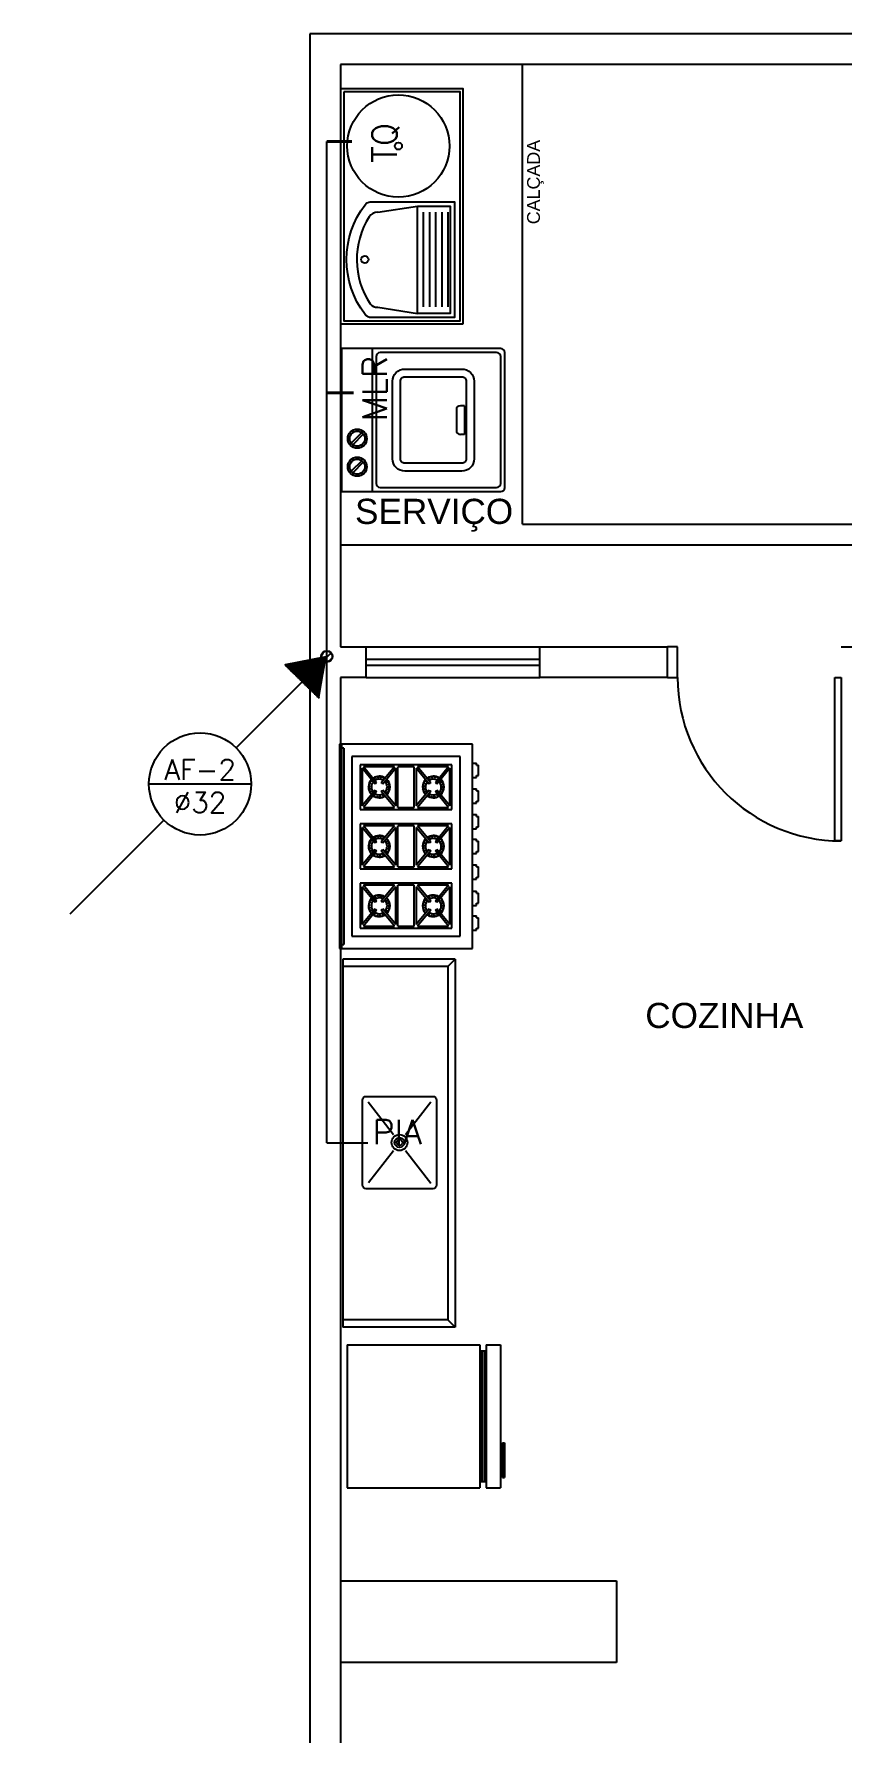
# Model space of a CAD drawing. Header units: millimetres. Extents: x 4595 to 4915, y 2085 to 2243.
# Drawn here: x 4823.54 to 4827.49, y 2203.81 to 2212.12 of the extents above; entities that cross this region are included whole.
import ezdxf
from ezdxf.enums import TextEntityAlignment as Align

# ---------------------------------------------------------------- set-up
doc = ezdxf.new("R2010")
doc.units = ezdxf.units.MM
doc.header["$LTSCALE"] = 0.8
for name, color, linetype in [('02', 2, 'Continuous'), ('BANHO_COZINHA', 7, 'Continuous'), ('DIVERSOS', 4, 'Continuous'), ('HATCH', 8, 'Continuous'), ('MOVEIS', 7, 'Continuous'), ('parede', 2, 'Continuous'), ('TUBULAÇÃO_HIDRÁULICA', 5, 'Continuous'), ('TXT_0', 7, 'Continuous')]:
    doc.layers.add(name, color=color, linetype=linetype)
doc.styles.add('ADITIVOCAD', font='ROMANS.shx')
doc.styles.add('SANSSERIF', font='sas_____.pfb', dxfattribs={"height": 1})
doc.styles.get("Standard").update_dxf_attribs({"font": 'txt.shx', "height": 0.12})

# ---------------------------------------------------------------- blocks, each defined once
blk = doc.blocks.new('Adh_BalaoAf')
for p, q in [((0, 0), (0.65, 0)), ((1.8, 0), (1.15, 0))]:
    blk.add_line(p, q)
blk.add_circle((0.9, 0), 0.25)
blk = doc.blocks.new('Adh_Afn')
blk.add_line((-0.25, 0), (0.25, 0))
blk.add_circle((0, 0), 0.25)
at = {"flags": 8}
for tag, p in [('$AF', (0, 0.0703)), ('$DIAM', (0, -0.0909))]:
    blk.add_attdef(tag, text='', height=0.1, dxfattribs=at).set_placement(p, align=Align.MIDDLE)
blk = doc.blocks.new('Adh_hicol0')
for radius in [0.559, 0.515]:
    blk.add_circle((0, 0), radius)

msp = doc.modelspace()

# ---------------------------------------------------------------- hatches: boundary and pattern name
at = {"layer": 'HATCH'}
h = msp.add_hatch(dxfattribs=at)
h.set_pattern_fill('LINE,_O', color=5, scale=0.001, angle=158.48882)
h.set_pattern_definition([(158.48882318, (7055.0121904, 2392.6880675), (-0.001164217631, -0.002953848728), [])])
h.paths.add_polyline_path([(4824.7711, 2209.0317), (4824.9377, 2208.869), (4824.9725, 2209.0714)])

# ---------------------------------------------------------------- linework, layer by layer
at = {"layer": '02', "color": 5, "lineweight": 40}
for p, q in [((4824.9764, 2211.5945), (4825.0982, 2211.5945)), ((4824.9787, 2210.3631), (4825.1069, 2210.3631))]:
    msp.add_line(p, q, dxfattribs=at)
at = {"layer": 'BANHO_COZINHA'}
for p, q in [((4825.2246, 2211.2483), (4825.4196, 2211.2783)), ((4825.4196, 2210.7529), (4825.4196, 2211.2783)), ((4825.4496, 2210.7842), (4825.4496, 2211.2483)), ((4825.4796, 2210.7842), (4825.4796, 2211.2483)), ((4825.5096, 2210.7842), (4825.5096, 2211.2483)), ((4825.5396, 2210.7842), (4825.5396, 2211.2483)), ((4825.5696, 2210.7842), (4825.5696, 2211.2483)), ((4825.2246, 2210.7829), (4825.4196, 2210.7529)), ((4825.0535, 2207.591), (4825.0535, 2205.791)), ((4825.6035, 2207.591), (4825.0535, 2207.591)), ((4825.5685, 2207.556), (4825.0535, 2207.556)), ((4825.5685, 2207.556), (4825.6035, 2207.591)), ((4825.5685, 2207.556), (4825.5685, 2205.826)), ((4825.6035, 2207.591), (4825.6035, 2205.791)), ((4825.1777, 2206.893), (4825.3015, 2206.7327)), ((4825.3612, 2206.7327), (4825.485, 2206.893)), ((4825.1799, 2206.4981), (4825.3015, 2206.6555)), ((4825.3612, 2206.6555), (4825.485, 2206.4952)), ((4825.5685, 2205.826), (4825.0535, 2205.826)), ((4825.5685, 2205.826), (4825.6035, 2205.791)), ((4825.6035, 2205.791), (4825.0535, 2205.791))]:
    msp.add_line(p, q, dxfattribs=at)
for points in [[(4825.6431, 2210.7021), (4825.6431, 2211.8521), (4825.0431, 2211.8521), (4825.0431, 2210.7021)], [(4825.0581, 2211.8371), (4825.0581, 2210.7171), (4825.6281, 2210.7171), (4825.6281, 2211.8371)]]:
    msp.add_lwpolyline(points, close=True, dxfattribs=at)
msp.add_lwpolyline([(4825.1842, 2210.7329, -0.153737), (4825.1629, 2210.7481, -0.338906), (4825.1629, 2211.2845, -0.256007), (4825.1882, 2211.2983), (4825.6001, 2211.2983), (4825.6001, 2210.7329)], format="xyb", close=True, dxfattribs=at)
for points in [[(4825.4196, 2211.2783), (4825.5801, 2211.2783), (4825.5801, 2210.7529), (4825.4196, 2210.7529, -0.125189)], [(4825.1505, 2206.7435), (4825.1505, 2206.902, -0.414214), (4825.1686, 2206.9201), (4825.4941, 2206.9201, -0.414214), (4825.5122, 2206.902), (4825.5122, 2206.4861, -0.414214), (4825.4941, 2206.4681), (4825.1686, 2206.4681, -0.414214), (4825.1505, 2206.4861), (4825.1505, 2206.7435)]]:
    msp.add_lwpolyline(points, format="xyb", dxfattribs=at)
for centre, radius in [((4825.3257, 2211.5721), 0.25), ((4825.3257, 2211.5721), 0.0177), ((4825.1613, 2211.0163), 0.0177), ((4825.3314, 2206.6941), 0.0391), ((4825.3314, 2206.6941), 0.024), ((4825.3314, 2206.6941), 0.0147)]:
    msp.add_circle(centre, radius, dxfattribs=at)
for centre, radius, start, end in [((4825.5131, 2211.0163), 0.3911, 147.74582, 213.74994), ((4825.2246, 2211.1983), 0.05, 90, 147.74582), ((4825.2246, 2210.8329), 0.05, 222.73834, 270)]:
    msp.add_arc(centre, radius, start, end, dxfattribs=at)
at = {"layer": 'DIVERSOS', "color": 253}
msp.add_lwpolyline([(4824.9725, 2209.0714), (4824.7711, 2209.0317), (4824.9377, 2208.869)], dxfattribs=at)
at = {"layer": 'MOVEIS'}
for p, q in [((4825.047, 2210.5805), (4825.047, 2209.8805)), ((4825.827, 2210.5805), (4825.047, 2210.5805)), ((4825.197, 2210.5805), (4825.197, 2209.8805)), ((4825.217, 2210.5405), (4825.217, 2209.9205)), ((4825.807, 2210.5605), (4825.237, 2210.5605)), ((4825.827, 2209.9205), (4825.827, 2210.5405)), ((4825.847, 2209.9005), (4825.847, 2210.5605)), ((4825.6496, 2210.3005), (4825.6296, 2210.3005)), ((4825.6496, 2210.3005), (4825.6496, 2210.1605)), ((4825.6096, 2210.2805), (4825.6096, 2210.1805)), ((4825.1469, 2210.1689), (4825.0951, 2210.1171)), ((4825.154, 2210.1618), (4825.1022, 2210.11)), ((4825.6496, 2210.1605), (4825.6296, 2210.1605)), ((4825.1469, 2210.0318), (4825.0951, 2209.9799)), ((4825.154, 2210.0247), (4825.1022, 2209.9728)), ((4825.047, 2209.8805), (4825.827, 2209.8805)), ((4825.237, 2209.9005), (4825.807, 2209.9005)), ((4825.6881, 2208.6437), (4825.0381, 2208.6437)), ((4825.0381, 2208.6437), (4825.0381, 2207.6437)), ((4825.0481, 2208.6437), (4825.0481, 2207.6437)), ((4825.0581, 2208.6237), (4825.0481, 2208.6237)), ((4825.0581, 2208.6237), (4825.0581, 2207.6637)), ((4825.6881, 2207.6437), (4825.6881, 2208.6437)), ((4825.0981, 2208.5837), (4825.0981, 2207.7037)), ((4825.6281, 2208.5837), (4825.0981, 2208.5837)), ((4825.5881, 2208.5437), (4825.1381, 2208.5437)), ((4825.1381, 2208.5437), (4825.1381, 2208.3237)), ((4825.5881, 2208.3237), (4825.5881, 2208.5437)), ((4825.6281, 2207.7037), (4825.6281, 2208.5837)), ((4825.6881, 2208.5512), (4825.7081, 2208.5512)), ((4825.7081, 2208.5412), (4825.7081, 2208.5512)), ((4825.7081, 2208.5412), (4825.7181, 2208.5412)), ((4825.7181, 2208.4912), (4825.7181, 2208.5412)), ((4825.1481, 2208.5259), (4825.1481, 2208.3416)), ((4825.2116, 2208.4489), (4825.1481, 2208.5259)), ((4825.3066, 2208.5337), (4825.1546, 2208.5337)), ((4825.2193, 2208.4553), (4825.1546, 2208.5337)), ((4825.3066, 2208.5337), (4825.2419, 2208.4553)), ((4825.3131, 2208.5259), (4825.2496, 2208.4489)), ((4825.3131, 2208.3416), (4825.3131, 2208.5259)), ((4825.4031, 2208.5337), (4825.3231, 2208.5337)), ((4825.3231, 2208.3337), (4825.3231, 2208.5337)), ((4825.4031, 2208.3337), (4825.4031, 2208.5337)), ((4825.4131, 2208.5259), (4825.4131, 2208.3416)), ((4825.4766, 2208.4489), (4825.4131, 2208.5259)), ((4825.4843, 2208.4553), (4825.4196, 2208.5337)), ((4825.5716, 2208.5337), (4825.4196, 2208.5337)), ((4825.5716, 2208.5337), (4825.5069, 2208.4553)), ((4825.5781, 2208.5259), (4825.5146, 2208.4489)), ((4825.5781, 2208.3416), (4825.5781, 2208.5259)), ((4825.6881, 2208.4812), (4825.7081, 2208.4812)), ((4825.7081, 2208.4812), (4825.7081, 2208.4912)), ((4825.7081, 2208.4912), (4825.7181, 2208.4912)), ((4825.2116, 2208.4186), (4825.1481, 2208.3416)), ((4825.2193, 2208.4122), (4825.1546, 2208.3337)), ((4825.3066, 2208.3337), (4825.2419, 2208.4122)), ((4825.3131, 2208.3416), (4825.2496, 2208.4186)), ((4825.4766, 2208.4186), (4825.4131, 2208.3416)), ((4825.4843, 2208.4122), (4825.4196, 2208.3337)), ((4825.5716, 2208.3337), (4825.5069, 2208.4122)), ((4825.5781, 2208.3416), (4825.5146, 2208.4186)), ((4825.6881, 2208.4256), (4825.7081, 2208.4256)), ((4825.7081, 2208.4156), (4825.7081, 2208.4256)), ((4825.7081, 2208.4156), (4825.7181, 2208.4156)), ((4825.7181, 2208.3656), (4825.7181, 2208.4156)), ((4825.1381, 2208.3237), (4825.5881, 2208.3237)), ((4825.1546, 2208.3337), (4825.3066, 2208.3337)), ((4825.3231, 2208.3337), (4825.4031, 2208.3337)), ((4825.4196, 2208.3337), (4825.5716, 2208.3337)), ((4825.6881, 2208.3556), (4825.7081, 2208.3556)), ((4825.6881, 2208.2999), (4825.7081, 2208.2999)), ((4825.7081, 2208.3556), (4825.7081, 2208.3656)), ((4825.7081, 2208.3656), (4825.7181, 2208.3656)), ((4825.7081, 2208.2899), (4825.7081, 2208.2999)), ((4825.7081, 2208.2899), (4825.7181, 2208.2899)), ((4825.7181, 2208.2399), (4825.7181, 2208.2899)), ((4825.5881, 2208.2537), (4825.1381, 2208.2537)), ((4825.1381, 2208.2537), (4825.1381, 2208.0337)), ((4825.1481, 2208.2359), (4825.1481, 2208.0516)), ((4825.2116, 2208.1589), (4825.1481, 2208.2359)), ((4825.3066, 2208.2437), (4825.1546, 2208.2437)), ((4825.2193, 2208.1653), (4825.1546, 2208.2437)), ((4825.3066, 2208.2437), (4825.2419, 2208.1653)), ((4825.3131, 2208.2359), (4825.2496, 2208.1589)), ((4825.3131, 2208.0516), (4825.3131, 2208.2359)), ((4825.3231, 2208.0437), (4825.3231, 2208.2437)), ((4825.4031, 2208.2437), (4825.3231, 2208.2437)), ((4825.4031, 2208.0437), (4825.4031, 2208.2437)), ((4825.4766, 2208.1589), (4825.4131, 2208.2359)), ((4825.4131, 2208.2359), (4825.4131, 2208.0516)), ((4825.5716, 2208.2437), (4825.4196, 2208.2437)), ((4825.4843, 2208.1653), (4825.4196, 2208.2437)), ((4825.5716, 2208.2437), (4825.5069, 2208.1653)), ((4825.5781, 2208.2359), (4825.5146, 2208.1589)), ((4825.5781, 2208.0516), (4825.5781, 2208.2359)), ((4825.5881, 2208.0337), (4825.5881, 2208.2537)), ((4825.6881, 2208.2299), (4825.7081, 2208.2299)), ((4825.7081, 2208.2299), (4825.7081, 2208.2399)), ((4825.7081, 2208.2399), (4825.7181, 2208.2399)), ((4825.2116, 2208.1286), (4825.1481, 2208.0516)), ((4825.3131, 2208.0516), (4825.2496, 2208.1286)), ((4825.4766, 2208.1286), (4825.4131, 2208.0516)), ((4825.5781, 2208.0516), (4825.5146, 2208.1286)), ((4825.6881, 2208.1785), (4825.7081, 2208.1785)), ((4825.7081, 2208.1685), (4825.7081, 2208.1785)), ((4825.7081, 2208.1685), (4825.7181, 2208.1685)), ((4825.7181, 2208.1185), (4825.7181, 2208.1685)), ((4825.2193, 2208.1222), (4825.1546, 2208.0437)), ((4825.1546, 2208.0437), (4825.3066, 2208.0437)), ((4825.3066, 2208.0437), (4825.2419, 2208.1222)), ((4825.3231, 2208.0437), (4825.4031, 2208.0437)), ((4825.4843, 2208.1222), (4825.4196, 2208.0437)), ((4825.4196, 2208.0437), (4825.5716, 2208.0437)), ((4825.5716, 2208.0437), (4825.5069, 2208.1222)), ((4825.6881, 2208.1085), (4825.7081, 2208.1085)), ((4825.6881, 2208.0529), (4825.7081, 2208.0529)), ((4825.7081, 2208.1085), (4825.7081, 2208.1185)), ((4825.7081, 2208.1185), (4825.7181, 2208.1185)), ((4825.7081, 2208.0429), (4825.7081, 2208.0529)), ((4825.7081, 2208.0429), (4825.7181, 2208.0429)), ((4825.7181, 2207.9929), (4825.7181, 2208.0429)), ((4825.1381, 2208.0337), (4825.5881, 2208.0337)), ((4825.5881, 2207.9637), (4825.1381, 2207.9637)), ((4825.1381, 2207.9637), (4825.1381, 2207.7437)), ((4825.5881, 2207.7437), (4825.5881, 2207.9637)), ((4825.6881, 2207.9829), (4825.7081, 2207.9829)), ((4825.7081, 2207.9829), (4825.7081, 2207.9929)), ((4825.7081, 2207.9929), (4825.7181, 2207.9929)), ((4825.1481, 2207.9459), (4825.1481, 2207.7616)), ((4825.2116, 2207.8689), (4825.1481, 2207.9459)), ((4825.3066, 2207.9537), (4825.1546, 2207.9537)), ((4825.2193, 2207.8753), (4825.1546, 2207.9537)), ((4825.3066, 2207.9537), (4825.2419, 2207.8753)), ((4825.3131, 2207.9459), (4825.2496, 2207.8689)), ((4825.3131, 2207.7616), (4825.3131, 2207.9459)), ((4825.3231, 2207.7537), (4825.3231, 2207.9537)), ((4825.4031, 2207.9537), (4825.3231, 2207.9537)), ((4825.4031, 2207.7537), (4825.4031, 2207.9537)), ((4825.4131, 2207.9459), (4825.4131, 2207.7616)), ((4825.4766, 2207.8689), (4825.4131, 2207.9459)), ((4825.5716, 2207.9537), (4825.4196, 2207.9537)), ((4825.4843, 2207.8753), (4825.4196, 2207.9537)), ((4825.5716, 2207.9537), (4825.5069, 2207.8753)), ((4825.5781, 2207.9459), (4825.5146, 2207.8689)), ((4825.5781, 2207.7616), (4825.5781, 2207.9459)), ((4825.6881, 2207.9251), (4825.7081, 2207.9251)), ((4825.7081, 2207.9151), (4825.7081, 2207.9251)), ((4825.7081, 2207.9151), (4825.7181, 2207.9151)), ((4825.7181, 2207.8651), (4825.7181, 2207.9151)), ((4825.2116, 2207.8386), (4825.1481, 2207.7616)), ((4825.2193, 2207.8322), (4825.1546, 2207.7537)), ((4825.3066, 2207.7537), (4825.2419, 2207.8322)), ((4825.3131, 2207.7616), (4825.2496, 2207.8386)), ((4825.4766, 2207.8386), (4825.4131, 2207.7616)), ((4825.4843, 2207.8322), (4825.4196, 2207.7537)), ((4825.5716, 2207.7537), (4825.5069, 2207.8322)), ((4825.5781, 2207.7616), (4825.5146, 2207.8386)), ((4825.6881, 2207.8551), (4825.7081, 2207.8551)), ((4825.6881, 2207.8037), (4825.7081, 2207.8037)), ((4825.7081, 2207.8551), (4825.7081, 2207.8651)), ((4825.7081, 2207.8651), (4825.7181, 2207.8651)), ((4825.7081, 2207.7937), (4825.7081, 2207.8037)), ((4825.7081, 2207.7937), (4825.7181, 2207.7937)), ((4825.7181, 2207.7437), (4825.7181, 2207.7937)), ((4825.1381, 2207.7437), (4825.5881, 2207.7437)), ((4825.1546, 2207.7537), (4825.3066, 2207.7537)), ((4825.3231, 2207.7537), (4825.4031, 2207.7537)), ((4825.4196, 2207.7537), (4825.5716, 2207.7537)), ((4825.6881, 2207.7337), (4825.7081, 2207.7337)), ((4825.7081, 2207.7337), (4825.7081, 2207.7437)), ((4825.7081, 2207.7437), (4825.7181, 2207.7437)), ((4825.0381, 2207.6437), (4825.6881, 2207.6437)), ((4825.0481, 2207.6637), (4825.0581, 2207.6637)), ((4825.0981, 2207.7037), (4825.6281, 2207.7037))]:
    msp.add_line(p, q, dxfattribs=at)
for points in [[(4825.697, 2210.0405, -0.414214), (4825.637, 2209.9805), (4825.357, 2209.9805, -0.414214), (4825.297, 2210.0405), (4825.297, 2210.4205, -0.414214), (4825.357, 2210.4805), (4825.637, 2210.4805, -0.414214), (4825.697, 2210.4205)], [(4825.6585, 2210.0405, -0.414214), (4825.637, 2210.019), (4825.357, 2210.019, -0.414214), (4825.3355, 2210.0405), (4825.3355, 2210.4205, -0.414214), (4825.357, 2210.4421), (4825.637, 2210.4421, -0.414214), (4825.6585, 2210.4205)]]:
    msp.add_lwpolyline(points, format="xyb", close=True, dxfattribs=at)
for centre, radius in [((4825.1246, 2210.1395), 0.0468), ((4825.1246, 2210.1395), 0.037), ((4825.1246, 2210.0023), 0.0468), ((4825.1246, 2210.0023), 0.037), ((4825.1862, 2208.4524), 0.0028), ((4825.1932, 2208.465), 0.0028), ((4825.2119, 2208.479), 0.0028), ((4825.2268, 2208.4832), 0.0028), ((4825.2409, 2208.4828), 0.0028), ((4825.2553, 2208.479), 0.0028), ((4825.2736, 2208.4603), 0.0028), ((4825.451, 2208.4524), 0.0028), ((4825.458, 2208.465), 0.0028), ((4825.4767, 2208.479), 0.0028), ((4825.4917, 2208.4832), 0.0028), ((4825.5057, 2208.4828), 0.0028), ((4825.5202, 2208.479), 0.0028), ((4825.5384, 2208.4603), 0.0028), ((4825.1829, 2208.4379), 0.0028), ((4825.1838, 2208.4248), 0.0028), ((4825.189, 2208.4117), 0.0028), ((4825.2077, 2208.3911), 0.0028), ((4825.2236, 2208.386), 0.0028), ((4825.2371, 2208.3855), 0.0028), ((4825.2539, 2208.3911), 0.0028), ((4825.2736, 2208.4075), 0.0028), ((4825.2787, 2208.4482), 0.0028), ((4825.2787, 2208.4215), 0.0028), ((4825.2801, 2208.4346), 0.0028), ((4825.4478, 2208.4379), 0.0028), ((4825.4487, 2208.4248), 0.0028), ((4825.4538, 2208.4117), 0.0028), ((4825.4725, 2208.3911), 0.0028), ((4825.4884, 2208.386), 0.0028), ((4825.502, 2208.3855), 0.0028), ((4825.5188, 2208.3911), 0.0028), ((4825.5384, 2208.4075), 0.0028), ((4825.5436, 2208.4482), 0.0028), ((4825.5436, 2208.4215), 0.0028), ((4825.545, 2208.4346), 0.0028), ((4825.1829, 2208.1471), 0.0028), ((4825.1838, 2208.134), 0.0028), ((4825.1862, 2208.1616), 0.0028), ((4825.189, 2208.1209), 0.0028), ((4825.1932, 2208.1743), 0.0028), ((4825.2119, 2208.1883), 0.0028), ((4825.2268, 2208.1925), 0.0028), ((4825.2409, 2208.192), 0.0028), ((4825.2553, 2208.1883), 0.0028), ((4825.2736, 2208.1696), 0.0028), ((4825.2787, 2208.1574), 0.0028), ((4825.2787, 2208.1308), 0.0028), ((4825.2801, 2208.1439), 0.0028), ((4825.4478, 2208.1471), 0.0028), ((4825.4487, 2208.134), 0.0028), ((4825.451, 2208.1616), 0.0028), ((4825.4538, 2208.1209), 0.0028), ((4825.458, 2208.1743), 0.0028), ((4825.4767, 2208.1883), 0.0028), ((4825.4917, 2208.1925), 0.0028), ((4825.5057, 2208.192), 0.0028), ((4825.5202, 2208.1883), 0.0028), ((4825.5384, 2208.1696), 0.0028), ((4825.5436, 2208.1574), 0.0028), ((4825.5436, 2208.1308), 0.0028), ((4825.545, 2208.1439), 0.0028), ((4825.2077, 2208.1004), 0.0028), ((4825.2236, 2208.0952), 0.0028), ((4825.2371, 2208.0947), 0.0028), ((4825.2539, 2208.1004), 0.0028), ((4825.2736, 2208.1167), 0.0028), ((4825.4725, 2208.1004), 0.0028), ((4825.4884, 2208.0952), 0.0028), ((4825.502, 2208.0947), 0.0028), ((4825.5188, 2208.1004), 0.0028), ((4825.5384, 2208.1167), 0.0028), ((4825.1862, 2207.8705), 0.0028), ((4825.1932, 2207.8832), 0.0028), ((4825.2119, 2207.8972), 0.0028), ((4825.2268, 2207.9014), 0.0028), ((4825.2409, 2207.9009), 0.0028), ((4825.2553, 2207.8972), 0.0028), ((4825.2736, 2207.8785), 0.0028), ((4825.451, 2207.8705), 0.0028), ((4825.458, 2207.8832), 0.0028), ((4825.4767, 2207.8972), 0.0028), ((4825.4917, 2207.9014), 0.0028), ((4825.5057, 2207.9009), 0.0028), ((4825.5202, 2207.8972), 0.0028), ((4825.5384, 2207.8785), 0.0028), ((4825.1829, 2207.856), 0.0028), ((4825.1838, 2207.8429), 0.0028), ((4825.189, 2207.8299), 0.0028), ((4825.2077, 2207.8093), 0.0028), ((4825.2236, 2207.8041), 0.0028), ((4825.2371, 2207.8037), 0.0028), ((4825.2539, 2207.8093), 0.0028), ((4825.2736, 2207.8256), 0.0028), ((4825.2787, 2207.8663), 0.0028), ((4825.2787, 2207.8397), 0.0028), ((4825.2801, 2207.8528), 0.0028), ((4825.4478, 2207.856), 0.0028), ((4825.4487, 2207.8429), 0.0028), ((4825.4538, 2207.8299), 0.0028), ((4825.4725, 2207.8093), 0.0028), ((4825.4884, 2207.8041), 0.0028), ((4825.502, 2207.8037), 0.0028), ((4825.5188, 2207.8093), 0.0028), ((4825.5384, 2207.8256), 0.0028), ((4825.5436, 2207.8663), 0.0028), ((4825.5436, 2207.8397), 0.0028), ((4825.545, 2207.8528), 0.0028)]:
    msp.add_circle(centre, radius, dxfattribs=at)
for centre, radius, start, end in [((4825.237, 2210.5405), 0.02, 90, 180), ((4825.807, 2210.5405), 0.02, 0, 90), ((4825.827, 2210.5605), 0.02, 0, 90), ((4825.6296, 2210.2805), 0.02, 90, 180), ((4825.6296, 2210.1805), 0.02, 180, 270), ((4825.237, 2209.9205), 0.02, 180, 270), ((4825.807, 2209.9205), 0.02, 270, 0), ((4825.827, 2209.9005), 0.02, 270, 0), ((4825.2322, 2208.4345), 0.0528, 135.51813, 223.05043), ((4825.2322, 2208.4345), 0.0384, 137.77996, 220.23951), ((4825.2322, 2208.4345), 0.0528, 57.90431, 124.64502), ((4825.2322, 2208.4345), 0.0384, 60.71523, 122.80867), ((4825.2306, 2208.4337), 0.0243, 117.65303, 141.39223), ((4825.2306, 2208.4337), 0.0243, 38.60777, 62.34697), ((4825.2322, 2208.4345), 0.0384, 316.2366, 45.72801), ((4825.2322, 2208.4345), 0.0528, 314.40024, 47.02516), ((4825.4971, 2208.4345), 0.0528, 135.51813, 223.05043), ((4825.4971, 2208.4345), 0.0384, 137.77996, 220.23951), ((4825.4971, 2208.4345), 0.0528, 57.90431, 124.64502), ((4825.4971, 2208.4345), 0.0384, 60.71523, 122.80867), ((4825.4956, 2208.4337), 0.0243, 117.65303, 141.39223), ((4825.4956, 2208.4337), 0.0243, 38.60777, 62.34697), ((4825.4971, 2208.4345), 0.0384, 316.2366, 45.72801), ((4825.4971, 2208.4345), 0.0528, 314.40024, 47.02516), ((4825.2322, 2208.4345), 0.0528, 233.92958, 303.52713), ((4825.2322, 2208.4345), 0.0384, 235.22672, 301.26531), ((4825.2306, 2208.4337), 0.0243, 218.60777, 242.34697), ((4825.2306, 2208.4337), 0.0243, 297.65303, 321.39223), ((4825.4971, 2208.4345), 0.0528, 233.92958, 303.52713), ((4825.4971, 2208.4345), 0.0384, 235.22672, 301.26531), ((4825.4956, 2208.4337), 0.0243, 218.60777, 242.34697), ((4825.4956, 2208.4337), 0.0243, 297.65303, 321.39223), ((4825.2322, 2208.1438), 0.0528, 135.51813, 223.05043), ((4825.2322, 2208.1438), 0.0384, 137.77996, 220.23951), ((4825.2322, 2208.1438), 0.0528, 57.90431, 124.64502), ((4825.2322, 2208.1438), 0.0384, 60.71523, 122.80867), ((4825.2306, 2208.1437), 0.0243, 117.65303, 141.39223), ((4825.2306, 2208.1437), 0.0243, 218.60777, 242.34697), ((4825.2306, 2208.1437), 0.0243, 38.60777, 62.34697), ((4825.2306, 2208.1437), 0.0243, 297.65303, 321.39223), ((4825.2322, 2208.1438), 0.0384, 316.2366, 45.72801), ((4825.2322, 2208.1438), 0.0528, 314.40024, 47.02516), ((4825.4971, 2208.1438), 0.0528, 135.51813, 223.05043), ((4825.4971, 2208.1438), 0.0384, 137.77996, 220.23951), ((4825.4971, 2208.1438), 0.0528, 57.90431, 124.64502), ((4825.4971, 2208.1438), 0.0384, 60.71523, 122.80867), ((4825.4956, 2208.1437), 0.0243, 117.65303, 141.39223), ((4825.4956, 2208.1437), 0.0243, 218.60777, 242.34697), ((4825.4956, 2208.1437), 0.0243, 38.60777, 62.34697), ((4825.4956, 2208.1437), 0.0243, 297.65303, 321.39223), ((4825.4971, 2208.1438), 0.0384, 316.2366, 45.72801), ((4825.4971, 2208.1438), 0.0528, 314.40024, 47.02516), ((4825.2322, 2208.1438), 0.0528, 233.92958, 303.52713), ((4825.2322, 2208.1438), 0.0384, 235.22672, 301.26531), ((4825.4971, 2208.1438), 0.0528, 233.92958, 303.52713), ((4825.4971, 2208.1438), 0.0384, 235.22672, 301.26531), ((4825.2322, 2207.8527), 0.0528, 135.51813, 223.05043), ((4825.2322, 2207.8527), 0.0384, 137.77996, 220.23951), ((4825.2322, 2207.8527), 0.0528, 57.90431, 124.64502), ((4825.2322, 2207.8527), 0.0384, 60.71523, 122.80867), ((4825.2306, 2207.8537), 0.0243, 117.65303, 141.39223), ((4825.2306, 2207.8537), 0.0243, 38.60777, 62.34697), ((4825.2322, 2207.8527), 0.0384, 316.2366, 45.72801), ((4825.2322, 2207.8527), 0.0528, 314.40024, 47.02516), ((4825.4971, 2207.8527), 0.0528, 135.51813, 223.05043), ((4825.4971, 2207.8527), 0.0384, 137.77996, 220.23951), ((4825.4971, 2207.8527), 0.0528, 57.90431, 124.64502), ((4825.4971, 2207.8527), 0.0384, 60.71523, 122.80867), ((4825.4956, 2207.8537), 0.0243, 117.65303, 141.39223), ((4825.4956, 2207.8537), 0.0243, 38.60777, 62.34697), ((4825.4971, 2207.8527), 0.0384, 316.2366, 45.72801), ((4825.4971, 2207.8527), 0.0528, 314.40024, 47.02516), ((4825.2322, 2207.8527), 0.0528, 233.92958, 303.52713), ((4825.2322, 2207.8527), 0.0384, 235.22672, 301.26531), ((4825.2306, 2207.8537), 0.0243, 218.60777, 242.34697), ((4825.2306, 2207.8537), 0.0243, 297.65303, 321.39223), ((4825.4971, 2207.8527), 0.0528, 233.92958, 303.52713), ((4825.4971, 2207.8527), 0.0384, 235.22672, 301.26531), ((4825.4956, 2207.8537), 0.0243, 218.60777, 242.34697), ((4825.4956, 2207.8537), 0.0243, 297.65303, 321.39223)]:
    msp.add_arc(centre, radius, start, end, dxfattribs=at)
at = {"layer": 'parede', "color": 253}
for p, q in [((4832.8931, 2212.1206), (4824.8931, 2212.1206)), ((4824.8931, 2212.1206), (4824.8931, 2187.1206)), ((4824.8931, 2212.1206), (4824.8931, 2208.5706)), ((4832.7431, 2211.9706), (4825.0431, 2211.9706)), ((4825.0431, 2211.9706), (4825.0431, 2209.1206)), ((4825.933, 2209.7206), (4825.933, 2211.9706)), ((4825.933, 2209.7206), (4830.5432, 2209.7206)), ((4825.0431, 2209.6206), (4830.5734, 2209.6206)), ((4825.0431, 2209.1206), (4825.1681, 2209.1206)), ((4825.1681, 2208.9706), (4825.1681, 2209.1206)), ((4825.1681, 2209.1206), (4826.0181, 2209.1206)), ((4826.0181, 2209.1206), (4826.6431, 2209.1206)), ((4826.0181, 2208.9706), (4826.0181, 2209.1206)), ((4826.6431, 2208.9706), (4826.6431, 2209.1206)), ((4826.6931, 2209.1206), (4826.6431, 2209.1206)), ((4826.6931, 2208.9706), (4826.6931, 2209.1206)), ((4827.4931, 2209.1206), (4831.2431, 2209.1206)), ((4825.1681, 2209.0606), (4826.0181, 2209.0606)), ((4825.0431, 2208.9706), (4825.0431, 2195.375)), ((4825.1681, 2208.9706), (4825.0431, 2208.9706)), ((4825.0431, 2208.9706), (4825.0431, 2207.4206)), ((4825.1681, 2209.0306), (4826.0181, 2209.0306)), ((4825.1681, 2208.9706), (4826.0181, 2208.9706)), ((4826.6431, 2208.9706), (4826.0181, 2208.9706)), ((4826.6431, 2208.9706), (4826.6931, 2208.9706)), ((4827.4631, 2208.1706), (4827.4631, 2208.9706)), ((4827.4631, 2208.9706), (4827.4931, 2208.9706)), ((4827.4931, 2208.9706), (4827.4931, 2208.1706)), ((4827.4931, 2208.1706), (4827.4631, 2208.1706)), ((4825.0751, 2205.7044), (4825.7251, 2205.7044)), ((4825.0751, 2205.7044), (4825.0751, 2205.0044)), ((4825.7251, 2205.7044), (4825.7251, 2205.0044)), ((4825.7251, 2205.6744), (4825.7551, 2205.6744)), ((4825.7351, 2205.6744), (4825.7351, 2205.0344)), ((4825.7451, 2205.6744), (4825.7451, 2205.0344)), ((4825.7551, 2205.7044), (4825.7551, 2205.0044)), ((4825.7551, 2205.7044), (4825.8251, 2205.7044)), ((4825.8251, 2205.7044), (4825.8251, 2205.0044)), ((4825.8251, 2205.2144), (4825.8351, 2205.2144)), ((4825.8351, 2205.2244), (4825.8451, 2205.2244)), ((4825.8351, 2205.2244), (4825.8351, 2205.0544)), ((4825.8451, 2205.2244), (4825.8451, 2205.0544)), ((4825.8251, 2205.0644), (4825.8351, 2205.0644)), ((4825.8351, 2205.0544), (4825.8451, 2205.0544)), ((4825.0751, 2205.0044), (4825.7251, 2205.0044)), ((4825.7251, 2205.0344), (4825.7551, 2205.0344)), ((4825.7551, 2205.0044), (4825.8251, 2205.0044)), ((4825.0431, 2204.5492), (4826.3931, 2204.5492)), ((4826.3931, 2204.5492), (4826.3931, 2204.1492)), ((4826.3931, 2204.1492), (4825.0431, 2204.1492))]:
    msp.add_line(p, q, dxfattribs=at)
msp.add_arc((4827.4931, 2208.9706), 0.8, 180, 270, dxfattribs=at)
at = {"layer": 'TUBULAÇÃO_HIDRÁULICA', "color": 5}
for q in [(4824.9764, 2211.5945), (4825.1764, 2206.6931)]:
    msp.add_line((4824.9764, 2206.6931), q, dxfattribs=at)

# ---------------------------------------------------------------- block references
at = {"layer": 'DIVERSOS', "color": 5, "rotation": 225}
msp.add_blockref('Adh_BalaoAf', (4824.9913, 2209.0858), dxfattribs=at)
at = {"layer": 'DIVERSOS', "color": 5}
ref = msp.add_blockref('Adh_Afn', (4824.3549, 2208.4494), dxfattribs=at)
ref.add_attrib('$AF', 'AF-2', dxfattribs={"layer": 'TXT_0', "height": 0.1, "style": 'ADITIVOCAD', "flags": 8}).set_placement((4824.3549, 2208.5197), align=Align.MIDDLE)
ref.add_attrib('$DIAM', '%%C32', dxfattribs={"layer": 'TXT_0', "height": 0.1, "style": 'ADITIVOCAD', "flags": 8}).set_placement((4824.3549, 2208.3585), align=Align.MIDDLE)
at = {"layer": 'TUBULAÇÃO_HIDRÁULICA', "xscale": 0.0500000000001819, "yscale": 0.0500000000001819, "zscale": 0.0500000000001819, "rotation": 180}
msp.add_blockref('Adh_hicol0', (4824.9758, 2209.0737), dxfattribs=at)

# ---------------------------------------------------------------- texts
at = {"layer": 'parede', "color": 253, "style": 'SANSSERIF'}
msp.add_text('CALÇADA', height=0.0626, rotation=90, dxfattribs=at).set_placement((4826.0187, 2211.1891))
for s, p in [('SERVIÇO', (4825.1137, 2209.7221)), ('COZINHA', (4826.5346, 2207.2546))]:
    msp.add_text(s, height=0.12312, dxfattribs=at).set_placement(p)
at = {"layer": 'TUBULAÇÃO_HIDRÁULICA', "color": 0, "char_height": 0.12, "width": 1.871509, "attachment_point": 1, "rotation": 90}
for s, insert in [('TQ', (4825.1976, 2211.4896)), ('MLR', (4825.1497, 2210.225))]:
    msp.add_mtext(s, dxfattribs=dict(at, insert=insert))
at = {"layer": 'TUBULAÇÃO_HIDRÁULICA', "color": 5, "insert": (4825.1994, 2206.8055), "char_height": 0.12, "width": 1.871509, "attachment_point": 1}
msp.add_mtext('PIA', dxfattribs=at)

doc.saveas('drawing.dxf')
